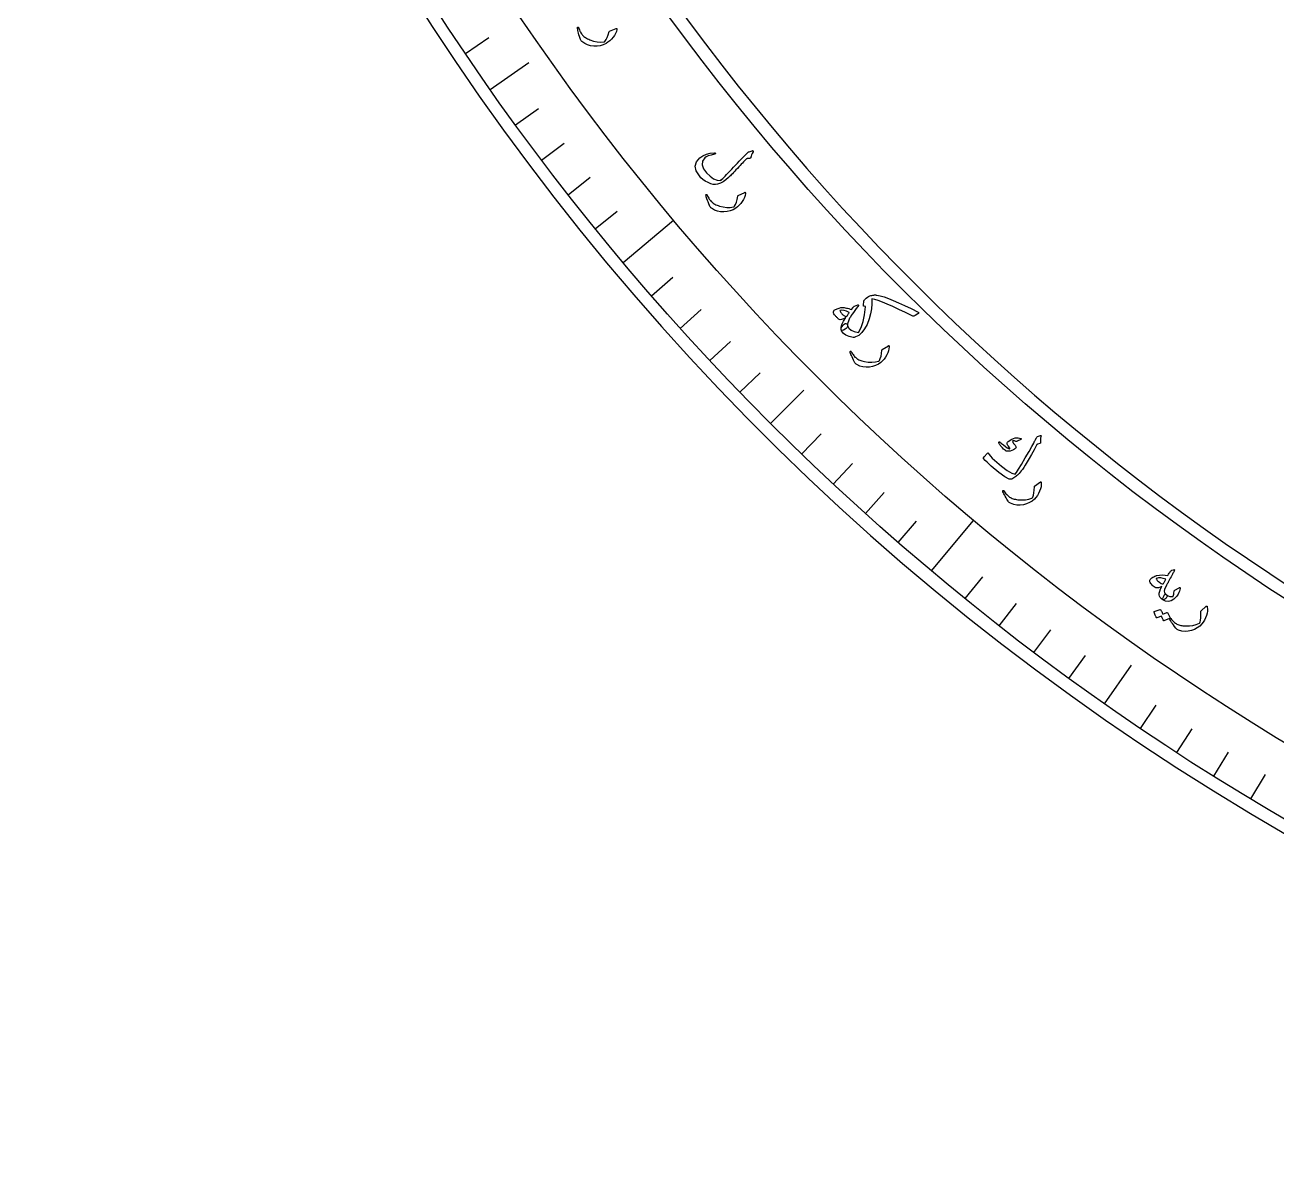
# Model space of a CAD drawing. Header units: millimetres. Extents: x -77 to 77, y -78 to 103.
# Drawn here: x -77.5 to -38.91, y -77.5 to -42.24 of the extents above; entities that cross this region are included whole.
import ezdxf

# ---------------------------------------------------------------- set-up
doc = ezdxf.new("R2010")
doc.units = ezdxf.units.MM
for name, color, linetype in [('CUT_INNER', 6, 'Continuous'), ('CUT_OUTER', 1, 'Continuous'), ('ENGRAVE', 7, 'Continuous'), ('ENGRAVE_FINE', 8, 'Continuous'), ('TEXT', 5, 'Continuous')]:
    doc.layers.add(name, color=color, linetype=linetype)

msp = doc.modelspace()

# ---------------------------------------------------------------- linework, layer by layer
at = {"layer": 'CUT_INNER'}
msp.add_arc((0.0001, -0.0002), 70.9124, 92.273101, 354.023615, dxfattribs=at)
at = {"layer": 'CUT_OUTER'}
msp.add_arc((0, -0.0003), 77.4997, 178.346942, 3.754487, dxfattribs=at)
at = {"layer": 'ENGRAVE'}
for points in [[(-63.1605, -44.2255), (-61.9734, -43.3942)], [(-59.0657, -49.562), (-57.5114, -48.2578)], [(-54.5213, -54.5213), (-53.4965, -53.4965)], [(-49.562, -59.0657), (-48.2578, -57.5114)], [(-44.2255, -63.1605), (-43.3942, -61.9734)]]:
    msp.add_lwpolyline(points, dxfattribs=at)
for radius in [77.1047, 75.0758, 71.3077]:
    msp.add_circle((0, 0), radius, dxfattribs=at)
at = {"layer": 'ENGRAVE_FINE'}
for points in [[(-63.9227, -43.1164), (-63.2018, -42.6302)], [(-62.3791, -45.321), (-61.6756, -44.8099)], [(-61.5786, -46.4028), (-60.8841, -45.8795)], [(-60.7594, -47.4704), (-60.0742, -46.9351)], [(-59.9216, -48.5236), (-59.2459, -47.9764)], [(-58.1917, -50.5853), (-57.5354, -50.0148)], [(-57.3, -51.5931), (-56.6538, -51.0113)], [(-56.3908, -52.5853), (-55.7549, -51.9923)], [(-55.4645, -53.5615), (-54.839, -52.9574)], [(-53.5615, -55.4645), (-52.9574, -54.839)], [(-52.5853, -56.3908), (-51.9923, -55.7549)], [(-51.5931, -57.3), (-51.0113, -56.6538)], [(-50.5853, -58.1917), (-50.0148, -57.5354)], [(-48.5236, -59.9216), (-47.9764, -59.2459)], [(-47.4704, -60.7594), (-46.9351, -60.0742)], [(-46.4028, -61.5786), (-45.8795, -60.8841)], [(-45.321, -62.3791), (-44.8099, -61.6756)], [(-43.1164, -63.9227), (-42.6302, -63.2018)], [(-41.9943, -64.6655), (-41.5207, -63.9362)], [(-40.8593, -65.3885), (-40.3985, -64.6511)], [(-39.7119, -66.0917), (-39.264, -65.3463)]]:
    msp.add_lwpolyline(points, dxfattribs=at)
at = {"layer": 'TEXT'}
for points in [[(-59.2732, -42.3453), (-59.2693, -42.344), (-59.2659, -42.3434), (-59.263, -42.3435), (-59.2606, -42.3443), (-59.2566, -42.3489), (-59.2545, -42.3565), (-59.2543, -42.3671), (-59.2559, -42.3807), (-59.2711, -42.4402), (-59.2954, -42.4995), (-59.3288, -42.5587), (-59.3712, -42.6179), (-59.4209, -42.6759), (-59.4739, -42.7276), (-59.53, -42.773), (-59.5894, -42.812), (-59.6766, -42.8508), (-59.7681, -42.8772), (-59.8638, -42.8911), (-59.9638, -42.8924), (-60.0641, -42.88), (-60.1588, -42.8514), (-60.2481, -42.8066), (-60.3317, -42.7456), (-60.3515, -42.7273), (-60.3679, -42.7067), (-60.381, -42.6837), (-60.3908, -42.6584), (-60.4087, -42.5967), (-60.4243, -42.5408), (-60.4377, -42.4905), (-60.449, -42.4459), (-60.4579, -42.4071), (-60.4645, -42.3742), (-60.4688, -42.3472), (-60.4708, -42.326), (-60.4703, -42.321), (-60.4692, -42.3169), (-60.4675, -42.3137), (-60.4651, -42.3114), (-60.4615, -42.3093), (-60.4575, -42.3081), (-60.4534, -42.3077), (-60.4489, -42.3081), (-60.4447, -42.3096), (-60.4411, -42.3126), (-60.4382, -42.3171), (-60.4359, -42.323), (-60.4225, -42.3594), (-60.4086, -42.3935), (-60.3942, -42.4252), (-60.3793, -42.4545), (-60.3637, -42.4817), (-60.3473, -42.507), (-60.3301, -42.5304), (-60.3121, -42.5518), (-60.2924, -42.5721), (-60.2703, -42.5917), (-60.2458, -42.6108), (-60.2188, -42.6294), (-60.1893, -42.6473), (-60.1571, -42.6644), (-60.1223, -42.6809), (-60.0848, -42.6966), (-59.9723, -42.7355), (-59.8631, -42.7593), (-59.7572, -42.7682), (-59.6545, -42.7622), (-59.6467, -42.761), (-59.639, -42.7578), (-59.6313, -42.7527), (-59.6238, -42.7455), (-59.5876, -42.6915), (-59.5536, -42.623), (-59.5215, -42.54), (-59.4914, -42.4425), (-59.4888, -42.4373), (-59.486, -42.4333), (-59.483, -42.4305), (-59.4798, -42.4289)], [(-55.0827, -46.1141), (-55.0752, -46.1127), (-55.0685, -46.1133), (-55.0625, -46.116), (-55.0573, -46.1207), (-55.0538, -46.1268), (-55.0529, -46.1336), (-55.0545, -46.1412), (-55.0586, -46.1496), (-55.0839, -46.1967), (-55.1032, -46.2406), (-55.1164, -46.2811), (-55.1236, -46.3183), (-55.1271, -46.3305), (-55.1351, -46.3399), (-55.1477, -46.3464), (-55.1648, -46.3501), (-55.1738, -46.3509), (-55.1825, -46.3518), (-55.1908, -46.3526), (-55.1987, -46.3535), (-55.2062, -46.3544), (-55.213, -46.355), (-55.2193, -46.3556), (-55.2249, -46.356), (-55.235, -46.3571), (-55.2452, -46.3605), (-55.2557, -46.3661), (-55.2664, -46.374), (-55.2935, -46.4), (-55.3226, -46.4289), (-55.3538, -46.4605), (-55.3871, -46.4949), (-55.4225, -46.532), (-55.4602, -46.5717), (-55.5001, -46.614), (-55.5423, -46.6589), (-55.5838, -46.7044), (-55.6231, -46.7468), (-55.6602, -46.7862), (-55.6951, -46.8225), (-55.7278, -46.8559), (-55.7583, -46.8866), (-55.7867, -46.9146), (-55.8129, -46.9399), (-55.8935, -47.0114), (-55.9773, -47.0704), (-56.0642, -47.1166), (-56.1543, -47.1503), (-56.2153, -47.1604), (-56.2842, -47.1548), (-56.361, -47.1333), (-56.4457, -47.0959), (-56.5294, -47.0485), (-56.6019, -46.9988), (-56.6632, -46.9468), (-56.7132, -46.8925), (-56.8112, -46.7342), (-56.8415, -46.5883), (-56.8045, -46.4552), (-56.7003, -46.3349), (-56.6037, -46.2682), (-56.4957, -46.2195), (-56.3763, -46.1885), (-56.2455, -46.1752), (-56.2371, -46.1754), (-56.2303, -46.1774), (-56.2253, -46.1812), (-56.222, -46.1867), (-56.2197, -46.1935), (-56.2191, -46.1996), (-56.2201, -46.205), (-56.2228, -46.2096), (-56.2277, -46.2154), (-56.2334, -46.2198), (-56.24, -46.2227), (-56.2473, -46.2242), (-56.3536, -46.2473), (-56.4391, -46.2732), (-56.5038, -46.3018), (-56.5475, -46.3333), (-56.6141, -46.4348), (-56.6269, -46.5467), (-56.5856, -46.669), (-56.4904, -46.8015), (-56.3844, -46.9043), (-56.2764, -46.9766), (-56.1664, -47.0184), (-56.0546, -47.0297), (-56.0267, -47.0041), (-55.9946, -46.9734), (-55.9585, -46.9377), (-55.9183, -46.897), (-55.874, -46.8511), (-55.8255, -46.7998), (-55.7729, -46.7431), (-55.7162, -46.681), (-55.657, -46.6177), (-55.5984, -46.5557), (-55.5406, -46.495), (-55.4834, -46.4356), (-55.4269, -46.3776), (-55.3708, -46.3211), (-55.3153, -46.2661), (-55.2603, -46.2126), (-55.2092, -46.1588), (-55.2025, -46.1537), (-55.1957, -46.1496), (-55.1888, -46.1464), (-55.1818, -46.1442)], [(-55.3162, -47.3978), (-55.3125, -47.3961), (-55.3091, -47.3952), (-55.3062, -47.3951), (-55.3038, -47.3956), (-55.2994, -47.3999), (-55.2966, -47.4073), (-55.2955, -47.4178), (-55.2959, -47.4315), (-55.3058, -47.4921), (-55.3248, -47.5533), (-55.3528, -47.6153), (-55.3899, -47.6779), (-55.4343, -47.7401), (-55.4825, -47.7963), (-55.5344, -47.8464), (-55.5902, -47.8905), (-55.6736, -47.9368), (-55.7624, -47.9712), (-55.8565, -47.9934), (-55.956, -48.0036), (-56.057, -48), (-56.1539, -47.9799), (-56.2467, -47.9431), (-56.3354, -47.8897), (-56.3567, -47.8732), (-56.3749, -47.8541), (-56.39, -47.8324), (-56.4019, -47.808), (-56.4252, -47.7482), (-56.4457, -47.6938), (-56.4635, -47.6449), (-56.4786, -47.6015), (-56.4909, -47.5636), (-56.5004, -47.5314), (-56.5071, -47.5049), (-56.5109, -47.484), (-56.5108, -47.479), (-56.5101, -47.4748), (-56.5087, -47.4714), (-56.5065, -47.4689), (-56.5031, -47.4665), (-56.4993, -47.465), (-56.4951, -47.4642), (-56.4907, -47.4642), (-56.4864, -47.4654), (-56.4825, -47.468), (-56.4792, -47.4722), (-56.4764, -47.4779), (-56.4598, -47.513), (-56.443, -47.5457), (-56.4259, -47.576), (-56.4085, -47.6039), (-56.3905, -47.6297), (-56.372, -47.6534), (-56.3528, -47.6752), (-56.3329, -47.695), (-56.3116, -47.7134), (-56.2878, -47.731), (-56.2617, -47.7479), (-56.2332, -47.764), (-56.2022, -47.7792), (-56.1686, -47.7935), (-56.1325, -47.8068), (-56.0938, -47.8191), (-55.9783, -47.848), (-55.8674, -47.8621), (-55.7611, -47.8617), (-55.6594, -47.8466), (-55.6517, -47.8447), (-55.6443, -47.8409), (-55.6371, -47.8351), (-55.6302, -47.8273), (-55.599, -47.7704), (-55.5711, -47.6991), (-55.5464, -47.6136), (-55.525, -47.5138), (-55.5229, -47.5084), (-55.5204, -47.5042), (-55.5177, -47.5011), (-55.5147, -47.4993)], [(-52.1425, -51.5058), (-52.1441, -51.5348), (-52.158, -51.5633), (-52.1843, -51.5913), (-52.2228, -51.6188), (-52.2712, -51.6444), (-52.307, -51.6561), (-52.3304, -51.6539), (-52.3412, -51.6377), (-52.3422, -51.5631), (-52.3181, -51.475), (-52.2689, -51.3734), (-52.1946, -51.2583), (-52.2673, -51.2964), (-52.3267, -51.3187), (-52.3727, -51.3251), (-52.4053, -51.3158), (-52.4185, -51.3065), (-52.4319, -51.2957), (-52.4455, -51.2835), (-52.4595, -51.2698), (-52.4738, -51.2549), (-52.4885, -51.2392), (-52.5038, -51.2226), (-52.5195, -51.2052), (-52.5455, -51.1728), (-52.5645, -51.1458), (-52.5764, -51.124), (-52.5813, -51.1075), (-52.5789, -51.0759), (-52.571, -51.0504), (-52.5576, -51.031), (-52.5387, -51.0176), (-52.4627, -50.9865), (-52.4015, -50.9644), (-52.3549, -50.9513), (-52.3231, -50.9471), (-52.2877, -50.9485), (-52.2521, -50.9516), (-52.2162, -50.9566), (-52.18, -50.9634), (-52.1433, -50.9721), (-52.1058, -50.9827), (-52.0674, -50.9954), (-52.0282, -51.0101), (-51.9754, -50.9432), (-51.9644, -50.9294), (-51.9533, -50.9185), (-51.942, -50.9104), (-51.9306, -50.9053), (-51.8293, -50.8693), (-51.814, -50.8676), (-51.8083, -50.8744), (-51.812, -50.8898), (-51.8252, -50.9137), (-51.8757, -50.981), (-51.9216, -51.0432), (-51.963, -51.1002), (-51.9998, -51.1519), (-52.0317, -51.1985), (-52.0586, -51.2401), (-52.0802, -51.2767), (-52.0968, -51.3082), (-52.1207, -51.3641), (-52.1362, -51.4157), (-52.1435, -51.4629), (-52.1425, -51.5058)], [(-49.9722, -51.0878), (-49.9541, -51.1), (-49.9483, -51.1134), (-49.9549, -51.1281), (-49.9737, -51.1439), (-50.0571, -51.1958), (-50.0792, -51.2082), (-50.0988, -51.2157), (-50.1157, -51.2181), (-50.1299, -51.2155), (-50.3569, -51.1047), (-50.5642, -51.0057), (-50.7517, -50.9187), (-50.9195, -50.844), (-51.0677, -50.7821), (-51.1963, -50.7336), (-51.3054, -50.6986), (-51.395, -50.6772), (-51.3949, -50.8315), (-51.409, -50.9867), (-51.4373, -51.1428), (-51.4797, -51.2998), (-51.5434, -51.4685), (-51.6182, -51.609), (-51.7044, -51.7213), (-51.8021, -51.8052), (-51.8533, -51.8356), (-51.8995, -51.8564), (-51.9408, -51.8676), (-51.9771, -51.8693), (-52.0982, -51.846), (-52.197, -51.805), (-52.2734, -51.7464), (-52.3274, -51.6701), (-52.3408, -51.6277), (-52.3379, -51.5839), (-52.3189, -51.5388), (-52.2837, -51.4923), (-52.2506, -51.4602), (-52.2208, -51.4418), (-52.1944, -51.437), (-52.1713, -51.4457), (-52.1638, -51.4541), (-52.1565, -51.4669), (-52.1494, -51.4842), (-52.1425, -51.5058), (-52.104, -51.5852), (-52.0354, -51.6462), (-51.9369, -51.6889), (-51.8083, -51.7131), (-51.7259, -51.5638), (-51.6625, -51.3827), (-51.6178, -51.1699), (-51.5916, -50.9254), (-51.5925, -50.92), (-51.5953, -50.9162), (-51.6, -50.9139), (-51.6067, -50.9131), (-51.6372, -50.91), (-51.6439, -50.9088), (-51.6486, -50.9054), (-51.6514, -50.8996), (-51.6523, -50.8916), (-51.6412, -50.7359), (-51.6366, -50.728), (-51.6226, -50.7131), (-51.5994, -50.6915), (-51.567, -50.663), (-51.5315, -50.6338), (-51.5007, -50.6114), (-51.4746, -50.5959), (-51.4532, -50.5872), (-51.4231, -50.5789), (-51.3941, -50.5723), (-51.3662, -50.5672), (-51.3394, -50.5638), (-51.3135, -50.5618), (-51.2885, -50.5613), (-51.2644, -50.5622), (-51.2412, -50.5645), (-51.139, -50.5861), (-51.0208, -50.6205), (-50.8865, -50.6675), (-50.7361, -50.727), (-50.5695, -50.799), (-50.3867, -50.8833), (-50.1876, -50.9796), (-49.9722, -51.0878)], [(-52.0905, -51.1044), (-52.1742, -51.0635), (-52.2503, -51.0388), (-52.3187, -51.0304), (-52.3794, -51.0383), (-52.3757, -51.0577), (-52.3673, -51.0788), (-52.354, -51.1017), (-52.336, -51.1263), (-52.3243, -51.1393), (-52.3121, -51.1519), (-52.2993, -51.1642), (-52.2859, -51.176), (-52.2717, -51.1873), (-52.2566, -51.1978), (-52.2404, -51.2076), (-52.2234, -51.2166), (-52.1987, -51.222), (-52.1735, -51.2133), (-52.1478, -51.1903), (-52.1216, -51.1532), (-52.1109, -51.1347), (-52.1021, -51.1204), (-52.0953, -51.1103), (-52.0905, -51.1044)], [(-50.8867, -52.1247), (-50.8831, -52.1227), (-50.8798, -52.1215), (-50.877, -52.1211), (-50.8745, -52.1214), (-50.8697, -52.1253), (-50.8663, -52.1324), (-50.8642, -52.1428), (-50.8634, -52.1565), (-50.8679, -52.2177), (-50.8814, -52.2804), (-50.9038, -52.3446), (-50.9352, -52.4103), (-50.9739, -52.4762), (-51.0168, -52.5364), (-51.0641, -52.591), (-51.1157, -52.6398), (-51.1947, -52.6934), (-51.2801, -52.7354), (-51.3719, -52.766), (-51.4701, -52.7849), (-51.571, -52.7904), (-51.6693, -52.7789), (-51.765, -52.7505), (-51.8581, -52.7052), (-51.8808, -52.6907), (-51.9006, -52.6733), (-51.9175, -52.6529), (-51.9316, -52.6297), (-51.9601, -52.5722), (-51.9853, -52.5199), (-52.0074, -52.4728), (-52.0263, -52.4308), (-52.042, -52.3942), (-52.0543, -52.363), (-52.0633, -52.3371), (-52.0689, -52.3167), (-52.0693, -52.3117), (-52.069, -52.3075), (-52.0678, -52.304), (-52.0659, -52.3013), (-52.0627, -52.2986), (-52.059, -52.2967), (-52.055, -52.2956), (-52.0506, -52.2952), (-52.0461, -52.296), (-52.0421, -52.2983), (-52.0384, -52.3021), (-52.0351, -52.3075), (-52.0155, -52.341), (-51.9959, -52.3721), (-51.9761, -52.4008), (-51.9563, -52.4271), (-51.9361, -52.4511), (-51.9155, -52.4731), (-51.8945, -52.4931), (-51.8729, -52.511), (-51.85, -52.5274), (-51.8248, -52.5429), (-51.7973, -52.5574), (-51.7675, -52.5709), (-51.7352, -52.5833), (-51.7005, -52.5945), (-51.6633, -52.6046), (-51.6237, -52.6135), (-51.5061, -52.6319), (-51.3944, -52.6362), (-51.2886, -52.6263), (-51.1886, -52.6022), (-51.1811, -52.5997), (-51.1741, -52.5952), (-51.1674, -52.5888), (-51.1612, -52.5804), (-51.1352, -52.5209), (-51.1137, -52.4475), (-51.0968, -52.3601), (-51.0843, -52.2588), (-51.0827, -52.2533), (-51.0806, -52.2488), (-51.0781, -52.2455), (-51.0753, -52.2434)], [(-46.1819, -54.9182), (-46.1877, -54.9437), (-46.1923, -54.9686), (-46.1957, -54.9929), (-46.1979, -55.0167), (-46.1987, -55.0399), (-46.1982, -55.0627), (-46.1963, -55.0851), (-46.193, -55.1071), (-46.1934, -55.1175), (-46.1979, -55.1263), (-46.2066, -55.1333), (-46.2194, -55.1386), (-46.2907, -55.1637), (-46.2981, -55.1667), (-46.3039, -55.1696), (-46.3083, -55.1723), (-46.3112, -55.1749), (-46.3972, -55.3321), (-46.4757, -55.4736), (-46.5467, -55.5992), (-46.6103, -55.7089), (-46.6665, -55.8026), (-46.7154, -55.88), (-46.7569, -55.941), (-46.7911, -55.9858), (-46.8592, -56.0673), (-46.8823, -56.0919), (-46.9066, -56.1156), (-46.9324, -56.1383), (-46.9594, -56.1601), (-46.9879, -56.1808), (-47.018, -56.2005), (-47.0496, -56.219), (-47.0828, -56.2363), (-47.166, -56.2336), (-47.2991, -56.1672), (-47.4817, -56.0368), (-47.7134, -55.842), (-47.7831, -55.7781), (-47.846, -55.7171), (-47.902, -55.6589), (-47.9511, -55.6037), (-47.9543, -55.5972), (-47.9552, -55.5909), (-47.9537, -55.5849), (-47.9499, -55.579), (-47.9297, -55.5526), (-47.9112, -55.5287), (-47.8942, -55.5073), (-47.879, -55.4885), (-47.8652, -55.4719), (-47.8526, -55.4575), (-47.8414, -55.4452), (-47.8314, -55.435), (-47.8255, -55.4296), (-47.8204, -55.4281), (-47.8162, -55.4305), (-47.8128, -55.4368), (-47.7844, -55.4815), (-47.7421, -55.5327), (-47.686, -55.5904), (-47.616, -55.6544), (-47.4003, -55.838), (-47.2226, -55.9709), (-47.0831, -56.0534), (-46.9823, -56.0858), (-46.94, -56.0352), (-46.8733, -55.9347), (-46.782, -55.7844), (-46.6661, -55.5844), (-46.5513, -55.3831), (-46.4648, -55.2305), (-46.4068, -55.1265), (-46.3774, -55.071), (-46.3697, -55.0555), (-46.3626, -55.041), (-46.3559, -55.0275), (-46.3497, -55.015), (-46.3441, -55.0036), (-46.3392, -54.9934), (-46.3349, -54.9844), (-46.3314, -54.9766), (-46.3226, -54.9604), (-46.3119, -54.9469), (-46.2993, -54.9361), (-46.2848, -54.928), (-46.2008, -54.891), (-46.1947, -54.8889), (-46.1896, -54.8884), (-46.1855, -54.8896), (-46.1824, -54.8923), (-46.1804, -54.8978), (-46.1796, -54.9039), (-46.1801, -54.9107), (-46.1819, -54.9182)], [(-46.8009, -54.9851), (-46.7982, -54.9882), (-46.7966, -54.9916), (-46.7961, -54.9956), (-46.7967, -55.0001), (-46.7983, -55.0032), (-46.8004, -55.0061), (-46.8032, -55.0089), (-46.8065, -55.0116), (-46.9153, -55.0699), (-46.927, -55.0752), (-46.9372, -55.0783), (-46.9459, -55.0791), (-46.953, -55.0777), (-46.9785, -55.066), (-47.0025, -55.0589), (-47.0251, -55.0562), (-47.0462, -55.0579), (-47.0536, -55.062), (-47.056, -55.071), (-47.0534, -55.0849), (-47.0459, -55.1038), (-47.0394, -55.1148), (-47.0325, -55.1259), (-47.0252, -55.137), (-47.0173, -55.1482), (-47.0088, -55.1595), (-46.9997, -55.171), (-46.9898, -55.1828), (-46.9793, -55.1948), (-46.9525, -55.2476), (-46.9697, -55.2947), (-47.0307, -55.3362), (-47.1357, -55.3719), (-47.1719, -55.3782), (-47.2037, -55.3801), (-47.231, -55.3777), (-47.2539, -55.3708), (-47.2755, -55.359), (-47.302, -55.339), (-47.3336, -55.3107), (-47.3702, -55.2742), (-47.3886, -55.2551), (-47.4053, -55.2362), (-47.4205, -55.2177), (-47.4341, -55.1994), (-47.4464, -55.1816), (-47.4578, -55.1647), (-47.468, -55.1488), (-47.4773, -55.1336), (-47.4813, -55.1224), (-47.4826, -55.1126), (-47.4811, -55.104), (-47.4769, -55.0968), (-47.4703, -55.0912), (-47.4632, -55.0892), (-47.4557, -55.0909), (-47.4478, -55.0961), (-47.4237, -55.1142), (-47.3967, -55.1351), (-47.3668, -55.1588), (-47.3339, -55.1854), (-47.2726, -55.2349), (-47.2228, -55.2712), (-47.1845, -55.2945), (-47.1578, -55.3047), (-47.1534, -55.305), (-47.1498, -55.3036), (-47.1469, -55.3006), (-47.1447, -55.2959), (-47.1441, -55.2923), (-47.1449, -55.2879), (-47.1471, -55.2826), (-47.1508, -55.2765), (-47.1884, -55.2243), (-47.2034, -55.2016), (-47.214, -55.1796), (-47.2204, -55.1585), (-47.2225, -55.1382), (-47.2212, -55.1175), (-47.2158, -55.0997), (-47.206, -55.0848), (-47.1921, -55.0729), (-47.0826, -55.0054), (-46.9809, -54.9683), (-46.887, -54.9615), (-46.8009, -54.9851)], [(-46.2002, -56.3203), (-46.1968, -56.318), (-46.1937, -56.3165), (-46.1908, -56.3159), (-46.1883, -56.316), (-46.1833, -56.3194), (-46.1793, -56.3262), (-46.1763, -56.3364), (-46.1743, -56.35), (-46.1735, -56.4113), (-46.1815, -56.475), (-46.1983, -56.5409), (-46.2239, -56.609), (-46.2568, -56.678), (-46.2944, -56.7417), (-46.3368, -56.8001), (-46.384, -56.8532), (-46.4581, -56.9134), (-46.5395, -56.9627), (-46.6283, -57.0011), (-46.7245, -57.0284), (-46.8246, -57.0425), (-46.9235, -57.0396), (-47.0213, -57.0196), (-47.118, -56.9824), (-47.1418, -56.9699), (-47.163, -56.9543), (-47.1817, -56.9355), (-47.1977, -56.9136), (-47.231, -56.8588), (-47.2607, -56.8088), (-47.2868, -56.7638), (-47.3092, -56.7236), (-47.328, -56.6885), (-47.3429, -56.6584), (-47.3541, -56.6335), (-47.3615, -56.6136), (-47.3623, -56.6086), (-47.3623, -56.6044), (-47.3615, -56.6008), (-47.3599, -56.598), (-47.3568, -56.595), (-47.3534, -56.5928), (-47.3495, -56.5913), (-47.3451, -56.5906), (-47.3406, -56.591), (-47.3364, -56.5929), (-47.3323, -56.5965), (-47.3286, -56.6015), (-47.3062, -56.6332), (-47.2839, -56.6625), (-47.2618, -56.6894), (-47.2397, -56.7138), (-47.2176, -56.736), (-47.1952, -56.7562), (-47.1725, -56.7742), (-47.1495, -56.7903), (-47.1252, -56.8047), (-47.0988, -56.8179), (-47.0701, -56.8299), (-47.0392, -56.8408), (-47.0061, -56.8504), (-46.9705, -56.8586), (-46.9326, -56.8654), (-46.8923, -56.8708), (-46.7736, -56.8791), (-46.6619, -56.8737), (-46.5573, -56.8547), (-46.4598, -56.8221), (-46.4526, -56.8189), (-46.446, -56.8138), (-46.4399, -56.8069), (-46.4345, -56.798), (-46.4136, -56.7365), (-46.3986, -56.6614), (-46.3892, -56.5729), (-46.3856, -56.471), (-46.3844, -56.4653), (-46.3827, -56.4607), (-46.3806, -56.4572), (-46.3779, -56.4548)], [(-42.0912, -59.0285), (-42.073, -59.0248), (-42.064, -59.0293), (-42.064, -59.0418), (-42.0732, -59.0626), (-42.0798, -59.0744), (-42.0887, -59.0908), (-42.0999, -59.1119), (-42.1135, -59.1377), (-42.1296, -59.1683), (-42.1486, -59.2038), (-42.1705, -59.2443), (-42.1952, -59.2897), (-42.2194, -59.3344), (-42.2412, -59.3744), (-42.2604, -59.4096), (-42.2771, -59.4402), (-42.2912, -59.466), (-42.3026, -59.4869), (-42.3114, -59.5029), (-42.3175, -59.5139), (-42.3542, -59.5847), (-42.3767, -59.644), (-42.385, -59.6918), (-42.3791, -59.728), (-42.3701, -59.7468), (-42.356, -59.765), (-42.3368, -59.7825), (-42.3124, -59.7992), (-42.2997, -59.8117), (-42.2936, -59.8264), (-42.2942, -59.8434), (-42.3014, -59.8628), (-42.3136, -59.8834), (-42.3283, -59.9028), (-42.3453, -59.9208), (-42.3648, -59.9374), (-42.3835, -59.95), (-42.3998, -59.9577), (-42.4137, -59.9606), (-42.425, -59.9585), (-42.4713, -59.9251), (-42.5055, -59.8882), (-42.5275, -59.848), (-42.5374, -59.8044), (-42.5349, -59.7525), (-42.5203, -59.6921), (-42.4937, -59.6234), (-42.4551, -59.5463), (-42.5102, -59.5708), (-42.5593, -59.5858), (-42.6024, -59.5915), (-42.6395, -59.5878), (-42.6647, -59.5779), (-42.6912, -59.562), (-42.7192, -59.5401), (-42.7485, -59.5122), (-42.7773, -59.4799), (-42.7996, -59.4501), (-42.8154, -59.4231), (-42.8248, -59.3986), (-42.8287, -59.3739), (-42.8273, -59.352), (-42.8206, -59.333), (-42.8086, -59.3168), (-42.7897, -59.2993), (-42.7665, -59.2816), (-42.7388, -59.2639), (-42.7067, -59.246), (-42.673, -59.2289), (-42.6451, -59.2161), (-42.623, -59.2076), (-42.6065, -59.2032), (-42.5264, -59.1947), (-42.4439, -59.1919), (-42.359, -59.1948), (-42.2715, -59.2034), (-42.2496, -59.1679), (-42.2304, -59.1375), (-42.2139, -59.1122), (-42.1999, -59.092), (-42.187, -59.0759), (-42.1733, -59.0631), (-42.1589, -59.0533), (-42.1439, -59.0468)], [(-42.336, -59.3198), (-42.4155, -59.2961), (-42.4889, -59.2844), (-42.5563, -59.2845), (-42.6177, -59.2967), (-42.6236, -59.3001), (-42.6268, -59.3048), (-42.6273, -59.3108), (-42.625, -59.318), (-42.6123, -59.3391), (-42.5967, -59.3594), (-42.5782, -59.3789), (-42.5568, -59.3977), (-42.5325, -59.4157), (-42.5053, -59.4329), (-42.4753, -59.4493), (-42.4423, -59.4649), (-42.4367, -59.4667), (-42.4302, -59.4676), (-42.4226, -59.4675), (-42.4141, -59.4664), (-42.4048, -59.4512), (-42.3954, -59.4351), (-42.3859, -59.4181), (-42.3762, -59.4003), (-42.3664, -59.3815), (-42.3564, -59.3618), (-42.3463, -59.3412), (-42.336, -59.3198)], [(-42.0547, -59.6601), (-41.9278, -59.5851), (-41.912, -59.5782), (-41.9012, -59.5793), (-41.8955, -59.5885), (-41.8947, -59.6057), (-41.9024, -59.6505), (-41.9145, -59.6941), (-41.9313, -59.7368), (-41.9525, -59.7784), (-41.9786, -59.8191), (-42.0098, -59.859), (-42.046, -59.8982), (-42.0874, -59.9366), (-42.1703, -59.9919), (-42.2542, -60.014), (-42.3392, -60.0029), (-42.425, -59.9585), (-42.4301, -59.9465), (-42.4273, -59.923), (-42.4168, -59.8881), (-42.3985, -59.8418), (-42.3863, -59.8188), (-42.3735, -59.8018), (-42.3599, -59.7909), (-42.3458, -59.7862), (-42.3373, -59.7865), (-42.329, -59.7888), (-42.3206, -59.793), (-42.3124, -59.7992), (-42.2621, -59.8324), (-42.2124, -59.8526), (-42.1631, -59.8598), (-42.1144, -59.854), (-42.1116, -59.8529), (-42.1092, -59.8504), (-42.1072, -59.8467), (-42.1057, -59.8416), (-42.095, -59.8117), (-42.0874, -59.7789), (-42.0828, -59.7434), (-42.0812, -59.7051), (-42.0797, -59.6913), (-42.0748, -59.6791), (-42.0665, -59.6688), (-42.0547, -59.6601)], [(-41.0854, -60.1533), (-41.0822, -60.1507), (-41.0792, -60.149), (-41.0765, -60.1481), (-41.074, -60.148), (-41.0686, -60.151), (-41.064, -60.1574), (-41.0601, -60.1673), (-41.057, -60.1806), (-41.0508, -60.2417), (-41.0533, -60.3058), (-41.0642, -60.3729), (-41.0837, -60.443), (-41.1104, -60.5146), (-41.1423, -60.5814), (-41.1794, -60.6433), (-41.2218, -60.7003), (-41.2903, -60.7668), (-41.3671, -60.823), (-41.4522, -60.869), (-41.5456, -60.9047), (-41.6441, -60.9275), (-41.7429, -60.9332), (-41.8421, -60.9219), (-41.9416, -60.8934), (-41.9665, -60.883), (-41.989, -60.8693), (-42.0092, -60.8522), (-42.0271, -60.8318), (-42.0651, -60.7801), (-42.099, -60.7329), (-42.1289, -60.6903), (-42.1548, -60.6523), (-42.1766, -60.6189), (-42.1941, -60.5903), (-42.2074, -60.5664), (-42.2165, -60.5473), (-42.2178, -60.5424), (-42.2182, -60.5382), (-42.2177, -60.5346), (-42.2163, -60.5316), (-42.2135, -60.5284), (-42.2103, -60.5259), (-42.2065, -60.524), (-42.2022, -60.5229), (-42.1977, -60.5229), (-42.1933, -60.5245), (-42.189, -60.5277), (-42.1848, -60.5324), (-42.1597, -60.562), (-42.135, -60.5892), (-42.1105, -60.614), (-42.0865, -60.6364), (-42.0625, -60.6566), (-42.0384, -60.6747), (-42.0142, -60.6908), (-41.9899, -60.7047), (-41.9644, -60.7169), (-41.9369, -60.7278), (-41.9073, -60.7373), (-41.8756, -60.7454), (-41.8417, -60.7521), (-41.8056, -60.7571), (-41.7672, -60.7606), (-41.7266, -60.7624), (-41.6076, -60.7602), (-41.4969, -60.745), (-41.3943, -60.7169), (-41.3, -60.676), (-41.2931, -60.6721), (-41.287, -60.6665), (-41.2816, -60.659), (-41.2769, -60.6498), (-41.2615, -60.5866), (-41.2531, -60.5106), (-41.2516, -60.4216), (-41.2569, -60.3197), (-41.2562, -60.3139), (-41.2549, -60.3092), (-41.2531, -60.3055), (-41.2506, -60.3029)], [(-42.3001, -60.346), (-42.2963, -60.3454), (-42.2923, -60.3462), (-42.2879, -60.3486), (-42.2833, -60.3525), (-42.2703, -60.3714), (-42.2582, -60.3906), (-42.2472, -60.41), (-42.2372, -60.4297), (-42.2282, -60.4499), (-42.2202, -60.4707), (-42.2131, -60.4922), (-42.2069, -60.5144), (-42.2067, -60.52), (-42.2081, -60.5247), (-42.2113, -60.5286), (-42.2163, -60.5316), (-42.3969, -60.6064), (-42.4005, -60.6065), (-42.404, -60.6041), (-42.4073, -60.5991), (-42.4106, -60.5915), (-42.4122, -60.5855), (-42.4155, -60.5765), (-42.4203, -60.5646), (-42.4268, -60.5497), (-42.4349, -60.5317), (-42.4448, -60.5103), (-42.4562, -60.4856), (-42.4694, -60.4576), (-42.6111, -60.5143), (-42.6166, -60.5153), (-42.6211, -60.5132), (-42.6249, -60.508), (-42.6279, -60.4998), (-42.6304, -60.4927), (-42.6346, -60.4818), (-42.6405, -60.4671), (-42.648, -60.4485), (-42.6575, -60.4259), (-42.669, -60.3992), (-42.6826, -60.3683), (-42.6983, -60.3333), (-42.6993, -60.3287), (-42.6986, -60.3252), (-42.6964, -60.3227), (-42.6926, -60.3214), (-42.5136, -60.2542), (-42.5098, -60.2535), (-42.5058, -60.2544), (-42.5014, -60.2568), (-42.4968, -60.2607), (-42.4853, -60.2761), (-42.4747, -60.2919), (-42.4651, -60.3082), (-42.4564, -60.325), (-42.4487, -60.3421), (-42.4419, -60.3594), (-42.4358, -60.377), (-42.4306, -60.3948)]]:
    msp.add_lwpolyline(points, close=True, dxfattribs=at)

doc.saveas('drawing.dxf')
